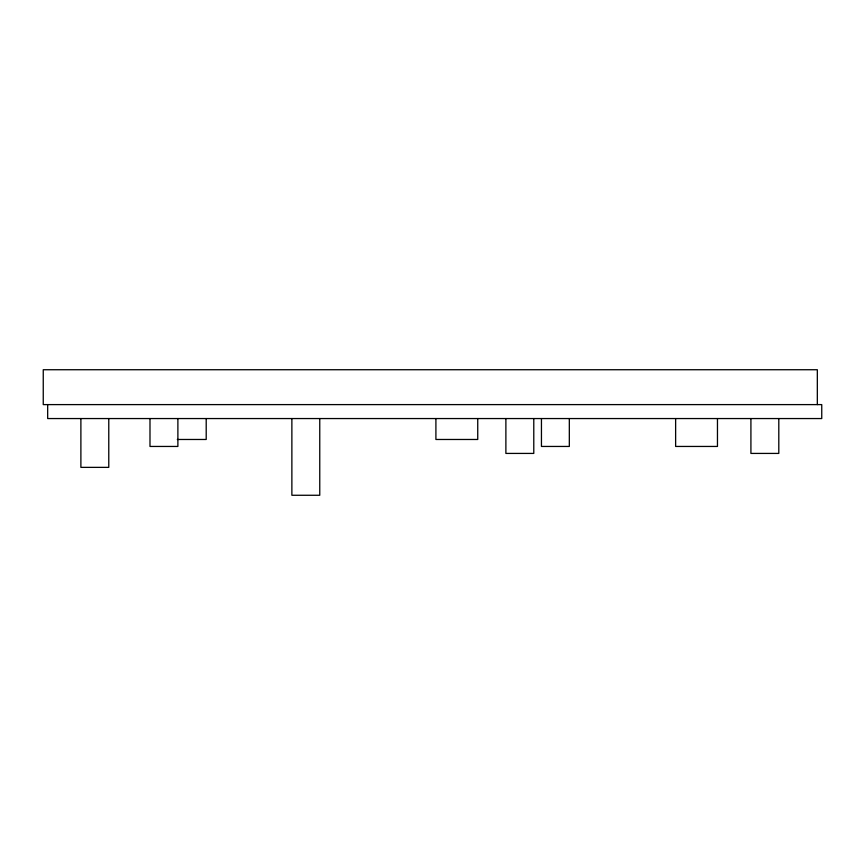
<?xml version="1.0" encoding="UTF-8"?>
<svg xmlns="http://www.w3.org/2000/svg" width="865" height="865" viewBox="0 0 865 865"><rect width="100%" height="100%" fill="white"/><g stroke="black" fill="none" stroke-linecap="round" stroke-linejoin="round"><path stroke-width="1.3" d="M177.325 439.474L206.205 439.474L206.205 418.552M817.328 404.604L817.328 369.733L43.25 369.733L43.25 404.604L821.75 404.604L821.75 418.552L47.672 418.552L47.672 404.604M778.803 418.552L778.803 453.422L750.917 453.422L750.917 418.552M717.463 418.552L717.463 446.448L675.63 446.448L675.63 418.552M569.321 418.552L569.321 446.448L541.447 446.448L541.447 418.552M533.781 418.552L533.781 453.422L505.884 453.422L505.884 418.552M477.74 418.552L477.74 439.474L435.906 439.474L435.906 418.552M319.758 418.552L319.758 495.267L291.873 495.267L291.873 418.552M177.887 418.552L177.887 446.448L149.991 446.448L149.991 418.552M108.774 418.552L108.774 467.37L80.888 467.37L80.888 418.552"/></g></svg>
